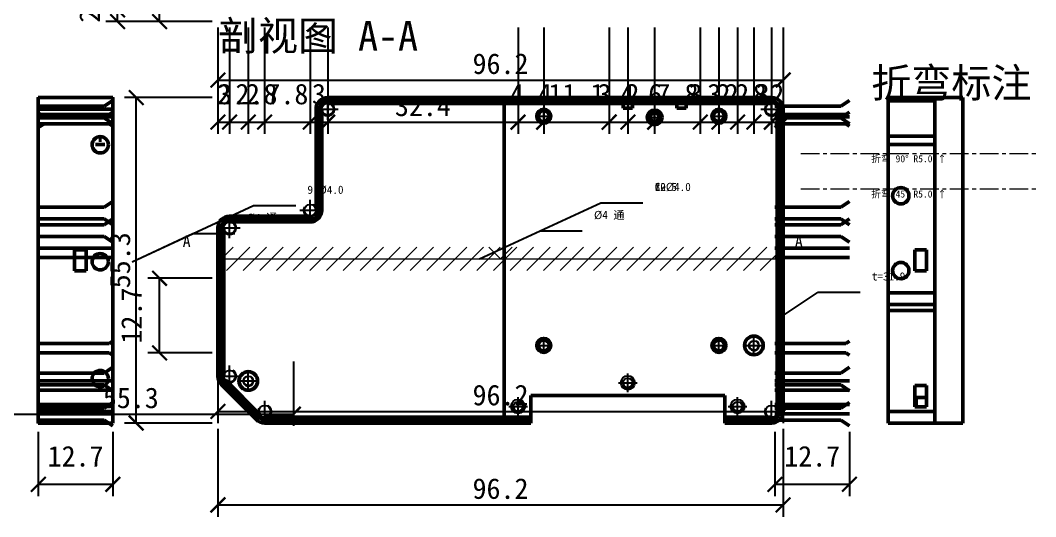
# Model space of a CAD drawing. Header units: metres. Extents: x 0 to 1100, y 0 to 777.
# Drawn here: x 356.1 to 528.9, y 562.3 to 646.7 of the extents above; entities that cross this region are included whole.
import ezdxf

# ---------------------------------------------------------------- set-up
doc = ezdxf.new("R2010")
doc.units = ezdxf.units.M
doc.linetypes.add('CENTER', pattern=[5.079999999999999, 3.175, -0.635, 0.635, -0.635])
for name, color, linetype, lineweight in [('CENTER', 1, 'CENTER', 18), ('DIM', 2, 'Continuous', 18), ('HOLE', 7, 'Continuous', 50), ('LEADER', 2, 'Continuous', 18), ('OUTLINE', 7, 'Continuous', 50), ('SECTION', 1, 'Continuous', 18), ('TEXT', 7, 'Continuous', 13)]:
    doc.layers.add(name, color=color, linetype=linetype, lineweight=lineweight)
doc.layers.add('中心线', color=7, linetype='Continuous')
doc.styles.add('OpenSansCondensed-Light', font='OpenSansCondensed-Light.ttf')
doc.styles.add('SimSun', font='simsun.ttc')
doc.dimstyles.new('EZDXF', dxfattribs={"dimtxt": 0.25, "dimasz": 0.175, "dimexe": 0.375, "dimexo": 0.125, "dimgap": 0.1, "dimtad": 1, "dimlfac": 100, "dimzin": 12, "dimdsep": 46, "dimtxsty": 'OpenSansCondensed-Light', "dimblk": 'ARCHTICK', "dimcen": 2.5, "dimazin": 3, "dimtfac": 0.5, "dimtmove": 2, "dimatfit": 3, "dimarcsym": 0})
doc.dimstyles.new('GB_DIM', dxfattribs={"dimtxt": 3.5, "dimasz": 2.5, "dimexe": 2, "dimexo": 1, "dimgap": 1, "dimtad": 1, "dimdec": 1, "dimzin": 12, "dimdsep": 46, "dimtxsty": 'SimSun', "dimblk": 'ARCHTICK', "dimcen": 2.5, "dimclrd": 2, "dimclre": 2, "dimclrt": 7, "dimadec": 0, "dimazin": 3, "dimtfac": 1, "dimtmove": 2, "dimatfit": 3, "dimarcsym": 0})

# ---------------------------------------------------------------- blocks, each defined once
blk = doc.blocks.new('_ARCHTICK')
at = {"color": 0, "linetype": 'ByBlock', "const_width": 0.15}
blk.add_lwpolyline([(-0.5, -0.5), (0.5, 0.5)], dxfattribs=at)

msp = doc.modelspace()

# ---------------------------------------------------------------- hatches: boundary and pattern name
at = {"layer": 'SECTION'}
h = msp.add_hatch(dxfattribs=at)
h.set_pattern_fill('ANSI31', scale=0.7952)
h.set_pattern_definition([(45, (0, 0), (-1.4196506139, 1.4196506139), [])])
h.paths.add_polyline_path([(389.7020000040902, 604.1225200000001), (485.9212000041043, 604.1225200000001), (485.9212000041043, 608.0985200000002), (389.7020000040902, 608.0985200000002)])

# ---------------------------------------------------------------- linework, layer by layer
for centre, radius in [((408.3892000000014, 631.55692), 0.9940000000000001), ((445.1671999999999, 630.3641200000001), 0.7952), ((464.0532000000022, 630.1653200000002), 0.8946000000000001), ((474.9871999999996, 630.3641200000001), 0.7952), ((483.9331999999995, 631.55692), 0.9940000000000001), ((464.0532000000022, 630.1653200000002), 0.5964), ((405.4072000000015, 614.3806), 0.9940000000000001), ((391.6900000000023, 611.3986), 0.9940000000000001), ((445.1671999999999, 591.39932), 0.7952), ((474.9871999999996, 591.39932), 0.7952), ((480.9511999999995, 591.39932), 0.7952), ((391.6900000000023, 586.1708800000001), 0.9940000000000001), ((394.8708000000006, 585.3558), 0.7952), ((459.4808000000012, 585.0579976000001), 1.1928), ((459.4808000000012, 585.0579976000001), 0.7952), ((397.6734824000014, 580.1870000000001), 0.9940000000000001), ((440.7936000000008, 581.0219599999999), 1.1928), ((440.7936000000008, 581.0219599999999), 0.7952), ((478.1680000000015, 581.0219599999999), 1.1928), ((478.1680000000015, 581.0219599999999), 0.7952), ((483.9331999999995, 580.1870000000001), 0.9940000000000001)]:
    msp.add_circle(centre, radius)
for centre, radius in [((408.3892000000014, 631.55692), 1.1431), ((445.1671999999999, 630.3641200000001), 0.91448), ((474.9871999999996, 630.3641200000001), 0.91448), ((483.9331999999995, 631.55692), 1.1431), ((464.0532000000022, 630.1653200000002), 0.68586), ((405.4072000000015, 614.3806), 1.1431), ((391.6900000000023, 611.3986), 1.1431), ((445.1671999999999, 591.39932), 0.91448), ((474.9871999999996, 591.39932), 0.91448), ((480.9511999999995, 591.39932), 0.87472), ((391.6900000000023, 586.1708800000001), 1.1431), ((394.8708000000006, 585.3558), 0.87472), ((459.4808000000012, 585.0579976000001), 0.91448), ((397.6734824000014, 580.1870000000001), 1.1431), ((440.7936000000008, 581.0219599999999), 0.91448), ((478.1680000000015, 581.0219599999999), 0.91448), ((483.9331999999995, 580.1870000000001), 1.1431)]:
    msp.add_arc(centre, radius, 150, 59.99999999999999)
at = {"layer": 'CENTER'}
for p, q in [((488.9212000000007, 624.04492), (528.9212000000007, 624.04492)), ((488.9212000000007, 618.04492), (528.9212000000007, 618.04492))]:
    msp.add_line(p, q, dxfattribs=at)
at = {"layer": 'HOLE'}
for centre, radius in [((445.1671999999999, 630.3641200000001), 1.1928), ((445.1671999999999, 630.3641200000001), 0.9940000000000001), ((474.9871999999996, 630.3641200000001), 1.1928), ((474.9871999999996, 630.3641200000001), 0.9940000000000001), ((445.1671999999999, 591.39932), 1.1928), ((445.1671999999999, 591.39932), 0.9940000000000001), ((474.9871999999996, 591.39932), 1.1928), ((474.9871999999996, 591.39932), 0.9940000000000001)]:
    msp.add_circle(centre, radius, dxfattribs=at)
at = {"layer": 'OUTLINE'}
for p, q in [((359.1260000000001, 633.54492), (371.8094400000008, 633.54492)), ((371.8094400003029, 633.0678), (370.3184400003047, 632.0738000000001)), ((371.8094400003029, 633.0678), (370.3184400003047, 632.0738000000001)), ((408.3892000000014, 633.54492), (483.9331999999995, 633.54492)), ((483.9331999999995, 632.9485200000001), (408.3892000000014, 632.9485200000001)), ((408.3892000000014, 632.9485200000001), (408.3892000000014, 632.5509200000001)), ((483.9331999999995, 632.5509200000001), (483.9331999999995, 632.9485200000001)), ((497.2128400003022, 633.0678), (495.7218400003039, 632.0738000000001)), ((497.2128400003022, 633.0678), (495.7218400003039, 632.0738000000001)), ((503.8129999999983, 633.54492), (511.7252399999998, 633.54492)), ((503.8129999999983, 632.962436), (503.8129999999983, 626.9789536000002)), ((511.7252399999998, 632.962436), (503.8129999999983, 632.962436)), ((516.496439999999, 633.54492), (511.7252399999998, 633.54492)), ((511.7252399999998, 626.9789536000002), (511.7252399999998, 632.962436)), ((516.496439999999, 633.54492), (516.496439999999, 578.1990000000002)), ((370.3184400003047, 632.0738000000001), (359.1260000000001, 632.0738000000001)), ((370.3184400003047, 632.0738000000001), (359.1260000000001, 632.0738000000001)), ((359.1260000000001, 580.1870000000001), (359.1260000000001, 631.55692)), ((371.8094400000008, 631.55692), (359.1260000000001, 631.55692)), ((371.8094400003029, 631.0798), (371.2130400003043, 630.6822)), ((371.8094400003029, 631.0798), (371.2130400003043, 630.6822)), ((371.8094400000008, 631.55692), (371.8094400000008, 580.1870000000001)), ((406.4012000000001, 614.3806), (406.4012000000001, 631.55692)), ((406.9976000000024, 631.55692), (406.9976000000024, 614.3806)), ((407.3952000000026, 631.55692), (406.9976000000024, 631.55692)), ((407.3952000000026, 631.55692), (407.3952000000026, 614.3806)), ((483.9331999999995, 632.5509200000001), (408.3892000000014, 632.5509200000001)), ((438.4079999999994, 579.193), (438.4079999999994, 632.5509200000001)), ((458.6856000000007, 632.5509200000001), (458.6856000000007, 631.7557200000001)), ((460.2760000000017, 631.7557200000001), (458.6856000000007, 631.7557200000001)), ((460.2760000000017, 632.5509200000001), (460.2760000000017, 631.7557200000001)), ((467.8304000000026, 632.5509200000001), (467.8304000000026, 631.7557200000001)), ((469.4207999999999, 631.7557200000001), (467.8304000000026, 631.7557200000001)), ((469.4207999999999, 632.5509200000001), (469.4207999999999, 631.7557200000001)), ((495.7218400003039, 632.0738000000001), (484.5293999999958, 632.0738000000001)), ((495.7218400003039, 632.0738000000001), (484.5293999999958, 632.0738000000001)), ((484.9272000000019, 580.1870000000001), (484.9272000000019, 631.55692)), ((485.3248000000021, 631.55692), (484.9272000000019, 631.55692)), ((485.3248000000021, 580.1870000000001), (485.3248000000021, 631.55692)), ((485.9212000000007, 580.1870000000001), (485.9212000000007, 631.55692)), ((497.2128400003022, 631.0798), (496.6164400003037, 630.6822)), ((497.2128400003022, 631.0798), (496.6164400003037, 630.6822)), ((359.1260000000001, 630.94064), (360.1100599999991, 630.2846)), ((371.2130400003043, 630.6822), (359.1260000000001, 630.6822)), ((371.2130400003043, 630.6822), (359.1260000000001, 630.6822)), ((370.3184400003047, 630.0858000000002), (359.1260000000001, 630.0858000000002)), ((370.3184400003047, 630.0858000000002), (359.1260000000001, 630.0858000000002)), ((360.1100599999991, 630.2846), (371.8094400003029, 630.2846)), ((371.8094400003029, 629.0918000000001), (370.3184400003047, 630.0858000000002)), ((371.8094400003029, 629.0918000000001), (370.3184400003047, 630.0858000000002)), ((484.5293999999958, 630.94064), (485.5134599999983, 630.2846)), ((496.6164400003037, 630.6822), (484.5293999999958, 630.6822)), ((496.6164400003037, 630.6822), (484.5293999999958, 630.6822)), ((495.7218400003039, 630.0858000000002), (484.5293999999958, 630.0858000000002)), ((495.7218400003039, 630.0858000000002), (484.5293999999958, 630.0858000000002)), ((485.5134599999983, 630.2846), (497.2128400003022, 630.2846)), ((497.2128400003022, 629.0918000000001), (495.7218400003039, 630.0858000000002)), ((497.2128400003022, 629.0918000000001), (495.7218400003039, 630.0858000000002)), ((371.2130400003043, 629.0918000000001), (359.1260000000001, 629.0918000000001)), ((359.1260000000001, 628.4357600000002), (360.1100599999991, 629.0918000000001)), ((371.2130400003043, 629.0918000000001), (359.1260000000001, 629.0918000000001)), ((360.1100599999991, 629.0918000000001), (371.8094400003029, 629.0918000000001)), ((371.8094400003029, 628.6942000000001), (371.2130400003043, 629.0918000000001)), ((371.8094400003029, 628.6942000000001), (371.2130400003043, 629.0918000000001)), ((496.6164400003037, 629.0918000000001), (484.5293999999958, 629.0918000000001)), ((484.5293999999958, 628.4357600000002), (485.5134599999983, 629.0918000000001)), ((496.6164400003037, 629.0918000000001), (484.5293999999958, 629.0918000000001)), ((485.5134599999983, 629.0918000000001), (497.2128400003022, 629.0918000000001)), ((497.2128400003022, 628.6942000000001), (496.6164400003037, 629.0918000000001)), ((497.2128400003022, 628.6942000000001), (496.6164400003037, 629.0918000000001)), ((369.4369608000016, 626.2759967999999), (369.8878392000006, 626.2759967999999)), ((503.8129999999983, 626.9789536000002), (511.7252399999998, 626.9789536000002)), ((370.4552144000008, 625.57304), (368.8695856000013, 625.57304)), ((503.8129999999983, 625.57304), (503.8129999999983, 600.3453200000001)), ((511.7252399999998, 625.57304), (503.8129999999983, 625.57304)), ((511.7252399999998, 625.57304), (511.7252399999998, 600.3453200000001)), ((371.8094400003029, 615.89148), (370.3184400003047, 614.8974800000002)), ((497.2128400003022, 615.89148), (495.7218400003039, 614.8974800000002)), ((370.3184400003047, 614.8974800000002), (359.1260000000001, 614.8974800000002)), ((406.9976000000024, 614.3806), (407.3952000000026, 614.3806)), ((495.7218400003039, 614.8974800000002), (484.5293999999958, 614.8974800000002)), ((370.3184400003047, 612.90948), (359.1260000000001, 612.90948)), ((371.8094400003029, 612.90948), (370.3184400003047, 611.9154800000001)), ((371.8094400003029, 611.9154800000001), (370.3184400003047, 612.90948)), ((391.6900000000023, 613.3866), (405.4072000000015, 613.3866)), ((405.4072000000015, 612.7902000000001), (391.6900000000023, 612.7902000000001)), ((391.6900000000023, 612.7902000000001), (391.6900000000023, 612.3926000000001)), ((405.4072000000015, 612.3926000000001), (391.6900000000023, 612.3926000000001)), ((405.4072000000015, 612.3926000000001), (405.4072000000015, 612.7902000000001)), ((495.7218400003039, 612.90948), (484.5293999999958, 612.90948)), ((497.2128400003022, 612.90948), (495.7218400003039, 611.9154800000001)), ((497.2128400003022, 611.9154800000001), (495.7218400003039, 612.90948)), ((370.3184400003047, 611.9154800000001), (359.1260000000001, 611.9154800000001)), ((389.7020000000011, 586.1708800000001), (389.7020000000011, 611.3986)), ((390.2983999999997, 611.3986), (390.2983999999997, 586.1708800000001)), ((390.6959999999999, 611.3986), (390.2983999999997, 611.3986)), ((390.6959999999999, 611.3986), (390.6959999999999, 586.1708800000001)), ((495.7218400003039, 611.9154800000001), (484.5293999999958, 611.9154800000001)), ((370.3184400003047, 609.9274800000002), (359.1260000000001, 609.9274800000002)), ((371.8094400003029, 608.9334800000001), (370.3184400003047, 609.9274800000002)), ((495.7218400003039, 609.9274800000002), (484.5293999999958, 609.9274800000002)), ((497.2128400003022, 608.9334800000001), (495.7218400003039, 609.9274800000002)), ((371.4118400003027, 607.93948), (359.1260000000001, 607.93948)), ((365.2887999999984, 604.08276), (365.2887999999984, 607.6611600000001)), ((365.2887999999984, 607.6611600000001), (367.2767999999997, 607.6611600000001)), ((367.2767999999997, 604.08276), (367.2767999999997, 607.6611600000001)), ((371.8094400003029, 607.93948), (371.4118400003027, 607.93948)), ((496.8152400003018, 607.93948), (484.5293999999958, 607.93948)), ((497.2128400003022, 607.93948), (496.8152400003018, 607.93948)), ((508.3456399999996, 607.6611600000001), (510.3336399999971, 607.6611600000001)), ((508.3456399999996, 604.08276), (508.3456399999996, 607.6611600000001)), ((510.3336399999971, 607.6611600000001), (510.3336399999971, 604.08276)), ((371.4118400003027, 606.34908), (359.1260000000001, 606.34908)), ((371.8094400003029, 606.34908), (371.4118400003027, 606.34908)), ((496.8152400003018, 606.34908), (484.5293999999958, 606.34908)), ((497.2128400003022, 606.34908), (496.8152400003018, 606.34908)), ((367.2767999999997, 604.08276), (365.2887999999984, 604.08276)), ((510.3336399999971, 604.08276), (508.3456399999996, 604.08276)), ((503.8129999999983, 600.3453200000001), (511.7252399999998, 600.3453200000001)), ((511.7252399999998, 598.3573200000002), (503.8129999999983, 598.3573200000002)), ((503.8129999999983, 597.3633200000003), (503.8129999999983, 580.1870000000001)), ((511.7252399999998, 597.3633200000003), (503.8129999999983, 597.3633200000003)), ((511.7252399999998, 597.3633200000003), (511.7252399999998, 580.1870000000001)), ((371.2130400003043, 591.7174), (359.1260000000001, 591.7174)), ((371.2130400003043, 591.7174), (359.1260000000001, 591.7174)), ((371.8094400003029, 592.115), (371.2130400003043, 591.7174)), ((371.8094400003029, 592.115), (371.2130400003043, 591.7174)), ((496.6164400003037, 591.7174), (484.5293999999958, 591.7174)), ((496.6164400003037, 591.7174), (484.5293999999958, 591.7174)), ((497.2128400003022, 592.115), (496.6164400003037, 591.7174)), ((497.2128400003022, 592.115), (496.6164400003037, 591.7174)), ((371.2130400003043, 590.1270000000002), (359.1260000000001, 590.1270000000002)), ((371.2130400003043, 590.1270000000002), (359.1260000000001, 590.1270000000002)), ((371.8094400003029, 589.7294000000003), (371.2130400003043, 590.1270000000002)), ((371.8094400003029, 589.7294000000003), (371.2130400003043, 590.1270000000002)), ((496.6164400003037, 590.1270000000002), (484.5293999999958, 590.1270000000002)), ((496.6164400003037, 590.1270000000002), (484.5293999999958, 590.1270000000002)), ((497.2128400003022, 589.7294000000003), (496.6164400003037, 590.1270000000002)), ((497.2128400003022, 589.7294000000003), (496.6164400003037, 590.1270000000002)), ((370.3184400003047, 586.6877599999999), (359.1260000000001, 586.6877599999999)), ((371.8094400003029, 587.6817600000003), (370.3184400003047, 586.6877599999999)), ((390.2983999999997, 586.1708800000001), (390.6959999999999, 586.1708800000001)), ((495.7218400003039, 586.6877599999999), (484.5293999999958, 586.6877599999999)), ((497.2128400003022, 587.6817600000003), (495.7218400003039, 586.6877599999999)), ((359.1260000000001, 585.3760776000001), (359.5236000000004, 585.3760776000001)), ((370.3184400003047, 584.69976), (359.1260000000001, 584.69976)), ((359.5236000000004, 585.3760776000001), (371.8094400003029, 585.3760776000001)), ((371.8094400003029, 583.7057599999999), (370.3184400003047, 584.69976)), ((396.2679664000025, 578.7814840000002), (390.2840864000026, 584.7649663999999)), ((390.9870432000025, 585.4679232000002), (390.7059399999998, 585.1868200000001)), ((390.7059399999998, 585.1868200000001), (396.6898199999996, 579.2033376000003)), ((390.9870432000025, 585.4679232000002), (396.9709232000023, 579.4844408000001)), ((484.5293999999958, 585.3760776000001), (484.926999999996, 585.3760776000001)), ((495.7218400003039, 584.69976), (484.5293999999958, 584.69976)), ((484.926999999996, 585.3760776000001), (497.2128400003022, 585.3760776000001)), ((497.2128400003022, 583.7057599999999), (495.7218400003039, 584.69976)), ((510.3336399999971, 584.5606), (508.3456399999996, 584.5606)), ((508.3456399999996, 584.5606), (508.3456399999996, 580.9822000000001)), ((510.3336399999971, 580.9822000000001), (510.3336399999971, 584.5606)), ((359.1260000000001, 583.7856776000001), (359.5236000000004, 583.7856776000001)), ((359.5236000000004, 583.7856776000001), (371.8094400003029, 583.7856776000001)), ((442.9804000000004, 582.8910776), (442.9804000000004, 579.193)), ((475.981200000002, 582.8910776), (442.9804000000004, 582.8910776)), ((475.981200000002, 582.8910776), (475.981200000002, 579.193)), ((484.5293999999958, 583.7856776000001), (484.926999999996, 583.7856776000001)), ((484.926999999996, 583.7856776000001), (497.2128400003022, 583.7856776000001)), ((510.3336399999971, 582.5726), (508.5444399999978, 582.5726)), ((359.1260000000001, 581.34004), (359.5236000000004, 581.34004)), ((359.1260000000001, 581.34004), (359.5236000000004, 581.34004)), ((359.5236000000004, 581.34004), (371.8094400003029, 581.34004)), ((359.5236000000004, 581.34004), (371.8094400003029, 581.34004)), ((371.8094400003029, 581.6978800000003), (370.3184400003047, 580.70388)), ((371.8094400003029, 581.6978800000003), (370.3184400003047, 580.70388)), ((484.5293999999958, 581.34004), (484.926999999996, 581.34004)), ((484.5293999999958, 581.34004), (484.926999999996, 581.34004)), ((484.926999999996, 581.34004), (497.2128400003022, 581.34004)), ((484.926999999996, 581.34004), (497.2128400003022, 581.34004)), ((497.2128400003022, 581.6978800000003), (495.7218400003039, 580.70388)), ((497.2128400003022, 581.6978800000003), (495.7218400003039, 580.70388)), ((508.3456399999996, 580.9822000000001), (510.3336399999971, 580.9822000000001)), ((370.3184400003047, 580.70388), (359.1260000000001, 580.70388)), ((370.3184400003047, 580.70388), (359.1260000000001, 580.70388)), ((359.1260000000001, 580.1870000000001), (371.8094400000008, 580.1870000000001)), ((359.1260000000001, 579.74964), (359.5236000000004, 579.74964)), ((359.1260000000001, 579.74964), (359.5236000000004, 579.74964)), ((359.5236000000004, 579.74964), (371.8094400003029, 579.74964)), ((359.5236000000004, 579.74964), (371.8094400003029, 579.74964)), ((396.6898199999996, 579.2033376000003), (396.9709232000023, 579.4844408000001)), ((397.6734824000014, 579.193), (442.9804000000004, 579.193)), ((397.6734824000014, 579.193), (397.6734824000014, 578.7954)), ((442.9804000000004, 578.7954), (442.9804000000004, 579.193)), ((475.981200000002, 579.193), (483.9331999999995, 579.193)), ((475.981200000002, 579.193), (475.981200000002, 578.7954)), ((483.9331999999995, 578.7954), (483.9331999999995, 579.193)), ((495.7218400003039, 580.70388), (484.5293999999958, 580.70388)), ((495.7218400003039, 580.70388), (484.5293999999958, 580.70388)), ((484.5293999999958, 579.74964), (484.926999999996, 579.74964)), ((484.5293999999958, 579.74964), (484.926999999996, 579.74964)), ((484.926999999996, 579.74964), (497.2128400003022, 579.74964)), ((484.926999999996, 579.74964), (497.2128400003022, 579.74964)), ((484.9272000000019, 580.1870000000001), (485.3248000000021, 580.1870000000001)), ((503.8129999999983, 580.1870000000001), (511.7252399999998, 580.1870000000001)), ((370.3184400003047, 578.71588), (359.1260000000001, 578.71588)), ((370.3184400003047, 578.71588), (359.1260000000001, 578.71588)), ((371.8094400000008, 578.1990000000002), (359.1260000000001, 578.1990000000002)), ((371.8094400003029, 577.7218799999999), (370.3184400003047, 578.71588)), ((371.8094400003029, 577.7218799999999), (370.3184400003047, 578.71588)), ((397.6734824000014, 578.7954), (442.9804000000004, 578.7954)), ((397.6734824000014, 578.1990000000002), (442.9804000000004, 578.1990000000002)), ((442.9804000000004, 578.1990000000002), (442.9804000000004, 578.7954)), ((475.981200000002, 578.7954), (475.981200000002, 578.1990000000002)), ((475.981200000002, 578.7954), (483.9331999999995, 578.7954)), ((475.981200000002, 578.1990000000002), (483.9331999999995, 578.1990000000002)), ((495.7218400003039, 578.71588), (484.5293999999958, 578.71588)), ((495.7218400003039, 578.71588), (484.5293999999958, 578.71588)), ((497.2128400003022, 577.7218799999999), (495.7218400003039, 578.71588)), ((497.2128400003022, 577.7218799999999), (495.7218400003039, 578.71588)), ((511.7252399999998, 578.1990000000002), (503.8129999999983, 578.1990000000002)), ((516.496439999999, 578.1990000000002), (511.7252399999998, 578.1990000000002))]:
    msp.add_line(p, q, dxfattribs=at)
for centre, radius in [((464.0532000000022, 630.1653200000002), 1.25244), ((464.0532000000022, 630.1653200000002), 1.13316), ((369.6624000000011, 625.5134), 1.3923952), ((505.9600399999981, 616.84572), 1.3923952), ((369.6624000000011, 605.6334000000003), 1.3923952), ((505.9600399999981, 604.1225200000001), 1.3923952), ((480.9511999999995, 591.39932), 1.5904), ((369.6624000000011, 585.7534), 1.3923952), ((394.8708000000006, 585.3558), 1.5904)]:
    msp.add_circle(centre, radius, dxfattribs=at)
for centre, radius, start, end in [((408.3892000000014, 631.55692), 1.988, 90.0002104591497, 179.9998479605043), ((408.3892000000014, 631.55692), 1.3916, 90.0002104591497, 179.9998479605043), ((483.9331999999995, 631.55692), 1.988, 0, 90.0002104591497), ((483.9331999999995, 631.55692), 1.3916, 0, 90.0002104591497), ((405.4072000000015, 614.3806), 1.988, -90.0002104591497, 0), ((405.4072000000015, 614.3806), 1.5904, -90.0002104591497, 0), ((391.6900000000023, 611.3986), 1.988, 90.0002104591497, 179.9998479605043), ((391.6900000000023, 611.3986), 1.3916, 90.0002104591497, 179.9998479605043), ((391.6900000000023, 586.1708800000001), 1.988, 179.9998479605043, 224.9999531900792), ((391.6900000000023, 586.1708800000001), 1.3916, -179.9998479605043, -134.9997427309294), ((397.6734824000014, 580.1870000000001), 1.3916, -134.9997427309294, -90.0002104591497), ((483.9331999999995, 580.1870000000001), 1.988, -90.0002104591497, 0), ((483.9331999999995, 580.1870000000001), 1.3916, -90.0002104591497, 0), ((397.6734824000014, 580.1870000000001), 1.988, -134.9997427309294, -90.0002104591497)]:
    msp.add_arc(centre, radius, start, end, dxfattribs=at)
for points in [[(359.1260000000001, 633.54492), (359.1260000000001, 633.5373656000003), (359.1260000000001, 633.5258352000002), (359.1260000000001, 633.5043648000002), (359.1260000000001, 633.4741472000002), (359.1260000000001, 633.4383632000001), (359.1260000000001, 633.3906512000002), (359.1260000000001, 633.3389632000002), (359.1260000000001, 633.2761423999999), (359.1260000000001, 633.2077552000002), (359.1260000000001, 633.1326088000002), (359.1260000000001, 633.0491128000001), (359.1260000000001, 632.962436), (359.1260000000001, 632.8654216), (359.1260000000001, 632.7660216000003), (359.1260000000001, 632.6598624000002), (359.1260000000001, 632.5493296), (359.1260000000001, 632.435616), (359.1260000000001, 632.3163360000002), (359.1260000000001, 632.1954656), (359.1260000000001, 632.0706192000001), (359.1260000000001, 631.9441824), (359.1260000000001, 631.8161552000001), (359.1260000000001, 631.6865376000002), (359.1260000000001, 631.55692)], [(371.8094400000008, 631.55692), (371.8094400000008, 631.6865376000002), (371.8094400000008, 631.8161552000001), (371.8094400000008, 631.9441824), (371.8094400000008, 632.0706192000001), (371.8094400000008, 632.1954656), (371.8094400000008, 632.3163360000002), (371.8094400000008, 632.435616), (371.8094400000008, 632.5493296), (371.8094400000008, 632.6598624000002), (371.8094400000008, 632.7660216000003), (371.8094400000008, 632.8654216), (371.8094400000008, 632.962436), (371.8094400000008, 633.0491128000001), (371.8094400000008, 633.1326088000002), (371.8094400000008, 633.2077552000002), (371.8094400000008, 633.2761423999999), (371.8094400000008, 633.3389632000002), (371.8094400000008, 633.3906512000002), (371.8094400000008, 633.4383632000001), (371.8094400000008, 633.4741472000002), (371.8094400000008, 633.5043648000002), (371.8094400000008, 633.5258352000002), (371.8094400000008, 633.5373656000003), (371.8094400000008, 633.54492)], [(503.8129999999983, 633.54492), (503.8129999999983, 633.5429320000002), (503.8129999999983, 633.5401488), (503.8129999999983, 633.5345824000002), (503.8129999999983, 633.527028), (503.8129999999983, 633.5178832000001), (503.8129999999983, 633.5059552), (503.8129999999983, 633.4924368000002), (503.8129999999983, 633.4765328000002), (503.8129999999983, 633.4586408), (503.8129999999983, 633.4387608000002), (503.8129999999983, 633.4164952000001), (503.8129999999983, 633.3934344000003), (503.8129999999983, 633.3667952000002), (503.8129999999983, 633.3393608000001), (503.8129999999983, 633.3095408000001), (503.8129999999983, 633.2777328000002), (503.8129999999983, 633.2447320000001), (503.8129999999983, 633.2089480000001), (503.8129999999983, 633.1723688000002), (503.8129999999983, 633.1334040000003), (503.8129999999983, 633.0932464), (503.8129999999983, 633.0511008000002), (503.8129999999983, 633.0073647999999), (503.8129999999983, 632.962436)], [(511.7252399999998, 632.962436), (511.7252399999998, 633.0073647999999), (511.7252399999998, 633.0511008000002), (511.7252399999998, 633.0932464), (511.7252399999998, 633.1334040000003), (511.7252399999998, 633.1723688000002), (511.7252399999998, 633.2089480000001), (511.7252399999998, 633.2447320000001), (511.7252399999998, 633.2777328000002), (511.7252399999998, 633.3095408000001), (511.7252399999998, 633.3393608000001), (511.7252399999998, 633.3667952000002), (511.7252399999998, 633.3934344000003), (511.7252399999998, 633.4164952000001), (511.7252399999998, 633.4387608000002), (511.7252399999998, 633.4586408), (511.7252399999998, 633.4765328000002), (511.7252399999998, 633.4924368000002), (511.7252399999998, 633.5059552), (511.7252399999998, 633.5178832000001), (511.7252399999998, 633.527028), (511.7252399999998, 633.5345824000002), (511.7252399999998, 633.5401488), (511.7252399999998, 633.5429320000002), (511.7252399999998, 633.54492)], [(503.8129999999983, 626.9789536000002), (503.8129999999983, 626.9316392000002), (503.8129999999983, 626.8835296), (503.8129999999983, 626.8338296000003), (503.8129999999983, 626.7829368), (503.8129999999983, 626.7308512), (503.8129999999983, 626.6771752000001), (503.8129999999983, 626.6227040000001), (503.8129999999983, 626.5666424000002), (503.8129999999983, 626.5097856000001), (503.8129999999983, 626.4521336), (503.8129999999983, 626.3932888000003), (503.8129999999983, 626.3340463999999), (503.8129999999983, 626.2732136), (503.8129999999983, 626.2119832000002), (503.8129999999983, 626.1499576000001), (503.8129999999983, 626.0875344000002), (503.8129999999983, 626.024316), (503.8129999999983, 625.9607000000002), (503.8129999999983, 625.8966864000001), (503.8129999999983, 625.8322752000001), (503.8129999999983, 625.7678640000001), (503.8129999999983, 625.7030552000001), (503.8129999999983, 625.6382464000002), (503.8129999999983, 625.57304)], [(511.7252399999998, 625.57304), (511.7252399999998, 625.6382464000002), (511.7252399999998, 625.7030552000001), (511.7252399999998, 625.7678640000001), (511.7252399999998, 625.8322752000001), (511.7252399999998, 625.8966864000001), (511.7252399999998, 625.9607000000002), (511.7252399999998, 626.024316), (511.7252399999998, 626.0875344000002), (511.7252399999998, 626.1499576000001), (511.7252399999998, 626.2119832000002), (511.7252399999998, 626.2732136), (511.7252399999998, 626.3340463999999), (511.7252399999998, 626.3932888000003), (511.7252399999998, 626.4521336), (511.7252399999998, 626.5097856000001), (511.7252399999998, 626.5666424000002), (511.7252399999998, 626.6227040000001), (511.7252399999998, 626.6771752000001), (511.7252399999998, 626.7308512), (511.7252399999998, 626.7829368), (511.7252399999998, 626.8338296000003), (511.7252399999998, 626.8835296), (511.7252399999998, 626.9316392000002), (511.7252399999998, 626.9789536000002)], [(503.8129999999983, 600.3453200000001), (503.8129999999983, 600.2153047999999), (503.8129999999983, 600.0860848), (503.8129999999983, 599.9580576000002), (503.8129999999983, 599.8316208000001), (503.8129999999983, 599.7067744000002), (503.8129999999983, 599.585904), (503.8129999999983, 599.4666240000001), (503.8129999999983, 599.3525128000001), (503.8129999999983, 599.2423776), (503.8129999999983, 599.1362184), (503.8129999999983, 599.0364208000002), (503.8129999999983, 598.9394063999999), (503.8129999999983, 598.8531272000001), (503.8129999999983, 598.7696312), (503.8129999999983, 598.6940872), (503.8129999999983, 598.6260976000002), (503.8129999999983, 598.5632767999999), (503.8129999999983, 598.5115887999999), (503.8129999999983, 598.4638767999999), (503.8129999999983, 598.4276952), (503.8129999999983, 598.3978752), (503.8129999999983, 598.3760072000001), (503.8129999999983, 598.3644768000001), (503.8129999999983, 598.3573200000002)], [(511.7252399999998, 598.3573200000002), (511.7252399999998, 598.3644768000001), (511.7252399999998, 598.3760072000001), (511.7252399999998, 598.3978752), (511.7252399999998, 598.4276952), (511.7252399999998, 598.4638767999999), (511.7252399999998, 598.5115887999999), (511.7252399999998, 598.5632767999999), (511.7252399999998, 598.6260976000002), (511.7252399999998, 598.6940872), (511.7252399999998, 598.7696312), (511.7252399999998, 598.8531272000001), (511.7252399999998, 598.9394063999999), (511.7252399999998, 599.0364208000002), (511.7252399999998, 599.1362184), (511.7252399999998, 599.2423776), (511.7252399999998, 599.3525128000001), (511.7252399999998, 599.4666240000001), (511.7252399999998, 599.585904), (511.7252399999998, 599.7067744000002), (511.7252399999998, 599.8316208000001), (511.7252399999998, 599.9580576000002), (511.7252399999998, 600.0860848), (511.7252399999998, 600.2153047999999), (511.7252399999998, 600.3453200000001)], [(503.8129999999983, 598.3573200000002), (503.8129999999983, 598.3537416000001), (503.8129999999983, 598.3477776000001), (503.8129999999983, 598.3370424), (503.8129999999983, 598.3219336), (503.8129999999983, 598.3040416000001), (503.8129999999983, 598.2801856000002), (503.8129999999983, 598.2543416000002), (503.8129999999983, 598.2229312000002), (503.8129999999983, 598.1887376), (503.8129999999983, 598.1513632000001), (503.8129999999983, 598.1096152000001), (503.8129999999983, 598.0662768), (503.8129999999983, 598.0177696000002), (503.8129999999983, 597.9680696), (503.8129999999983, 597.9147912000002), (503.8129999999983, 597.8595248000001), (503.8129999999983, 597.8026679999999), (503.8129999999983, 597.7430280000002), (503.8129999999983, 597.6825928000002), (503.8129999999983, 597.6201696), (503.8129999999983, 597.5569512), (503.8129999999983, 597.4929376), (503.8129999999983, 597.4281288), (503.8129999999983, 597.3633200000003)], [(511.7252399999998, 597.3633200000003), (511.7252399999998, 597.4281288), (511.7252399999998, 597.4929376), (511.7252399999998, 597.5569512), (511.7252399999998, 597.6201696), (511.7252399999998, 597.6825928000002), (511.7252399999998, 597.7430280000002), (511.7252399999998, 597.8026679999999), (511.7252399999998, 597.8595248000001), (511.7252399999998, 597.9147912000002), (511.7252399999998, 597.9680696), (511.7252399999998, 598.0177696000002), (511.7252399999998, 598.0662768), (511.7252399999998, 598.1096152000001), (511.7252399999998, 598.1513632000001), (511.7252399999998, 598.1887376), (511.7252399999998, 598.2229312000002), (511.7252399999998, 598.2543416000002), (511.7252399999998, 598.2801856000002), (511.7252399999998, 598.3040416000001), (511.7252399999998, 598.3219336), (511.7252399999998, 598.3370424), (511.7252399999998, 598.3477776000001), (511.7252399999998, 598.3537416000001), (511.7252399999998, 598.3573200000002)], [(508.5444399999978, 582.5726), (508.5444399999978, 582.5658408000003), (508.5444399999978, 582.5559007999999), (508.5444399999978, 582.5364183999999), (508.5444399999978, 582.5101768000002), (508.5444399999978, 582.4783687999999), (508.5444399999978, 582.4366208000001), (508.5444399999978, 582.3912944000001), (508.5444399999978, 582.3364256), (508.5444399999978, 582.2775808000001), (508.5444399999978, 582.2127720000002), (508.5444399999978, 582.1419992000001), (508.5444399999978, 582.0684432), (508.5444399999978, 581.9873328000001), (508.5444399999978, 581.904632), (508.5444399999978, 581.8175576000001), (508.5444399999978, 581.7280976), (508.5444399999978, 581.6370472000001), (508.5444399999978, 581.5432136000003), (508.5444399999978, 581.4489824), (508.5444399999978, 581.3543536000001), (508.5444399999978, 581.2597248), (508.5444399999978, 581.1658912), (508.5444399999978, 581.073648), (508.5444399999978, 580.9822000000001)], [(359.1260000000001, 580.1870000000001), (359.1260000000001, 580.0569847999999), (359.1260000000001, 579.9277647999999), (359.1260000000001, 579.7997376000002), (359.1260000000001, 579.6733008000001), (359.1260000000001, 579.5484544000002), (359.1260000000001, 579.427584), (359.1260000000001, 579.3083040000001), (359.1260000000001, 579.1941928000001), (359.1260000000001, 579.0840576), (359.1260000000001, 578.9778984000001), (359.1260000000001, 578.8781008000002), (359.1260000000001, 578.7810864), (359.1260000000001, 578.6948072), (359.1260000000001, 578.6113112), (359.1260000000001, 578.5357672), (359.1260000000001, 578.4677776000002), (359.1260000000001, 578.4049568), (359.1260000000001, 578.3532687999999), (359.1260000000001, 578.3055568), (359.1260000000001, 578.2693752), (359.1260000000001, 578.2395552), (359.1260000000001, 578.2176872), (359.1260000000001, 578.2061568000001), (359.1260000000001, 578.1990000000002)], [(371.8094400000008, 578.1990000000002), (371.8094400000008, 578.2061568000001), (371.8094400000008, 578.2176872), (371.8094400000008, 578.2395552), (371.8094400000008, 578.2693752), (371.8094400000008, 578.3055568), (371.8094400000008, 578.3532687999999), (371.8094400000008, 578.4049568), (371.8094400000008, 578.4677776000002), (371.8094400000008, 578.5357672), (371.8094400000008, 578.6113112), (371.8094400000008, 578.6948072), (371.8094400000008, 578.7810864), (371.8094400000008, 578.8781008000002), (371.8094400000008, 578.9778984000001), (371.8094400000008, 579.0840576), (371.8094400000008, 579.1941928000001), (371.8094400000008, 579.3083040000001), (371.8094400000008, 579.427584), (371.8094400000008, 579.5484544000002), (371.8094400000008, 579.6733008000001), (371.8094400000008, 579.7997376000002), (371.8094400000008, 579.9277647999999), (371.8094400000008, 580.0569847999999), (371.8094400000008, 580.1870000000001)], [(503.8129999999983, 580.1870000000001), (503.8129999999983, 580.0569847999999), (503.8129999999983, 579.9277647999999), (503.8129999999983, 579.7997376000002), (503.8129999999983, 579.6733008000001), (503.8129999999983, 579.5484544000002), (503.8129999999983, 579.427584), (503.8129999999983, 579.3083040000001), (503.8129999999983, 579.1941928000001), (503.8129999999983, 579.0840576), (503.8129999999983, 578.9778984000001), (503.8129999999983, 578.8781008000002), (503.8129999999983, 578.7810864), (503.8129999999983, 578.6948072), (503.8129999999983, 578.6113112), (503.8129999999983, 578.5357672), (503.8129999999983, 578.4677776000002), (503.8129999999983, 578.4049568), (503.8129999999983, 578.3532687999999), (503.8129999999983, 578.3055568), (503.8129999999983, 578.2693752), (503.8129999999983, 578.2395552), (503.8129999999983, 578.2176872), (503.8129999999983, 578.2061568000001), (503.8129999999983, 578.1990000000002)], [(511.7252399999998, 578.1990000000002), (511.7252399999998, 578.2061568000001), (511.7252399999998, 578.2176872), (511.7252399999998, 578.2395552), (511.7252399999998, 578.2693752), (511.7252399999998, 578.3055568), (511.7252399999998, 578.3532687999999), (511.7252399999998, 578.4049568), (511.7252399999998, 578.4677776000002), (511.7252399999998, 578.5357672), (511.7252399999998, 578.6113112), (511.7252399999998, 578.6948072), (511.7252399999998, 578.7810864), (511.7252399999998, 578.8781008000002), (511.7252399999998, 578.9778984000001), (511.7252399999998, 579.0840576), (511.7252399999998, 579.1941928000001), (511.7252399999998, 579.3083040000001), (511.7252399999998, 579.427584), (511.7252399999998, 579.5484544000002), (511.7252399999998, 579.6733008000001), (511.7252399999998, 579.7997376000002), (511.7252399999998, 579.9277647999999), (511.7252399999998, 580.0569847999999), (511.7252399999998, 580.1870000000001)]]:
    msp.add_spline(points, degree=3, dxfattribs=at)
at = {"layer": 'SECTION'}
for p, q in [((437.8116000040973, 606.1105200000002), (435.8236000040961, 608.0985200000002)), ((437.8116000040973, 606.1105200000002), (439.7996000040985, 608.0985200000002)), ((389.7020000040902, 606.1105200000002), (485.9212000041043, 606.1105200000002))]:
    msp.add_line(p, q, dxfattribs=at)
at = {"layer": '中心线'}
for p, q in [((408.3892000000014, 629.76772), (408.3892000000014, 633.3461199999998)), ((483.9331999999995, 629.76772), (483.9331999999995, 633.3461199999998)), ((406.6000000000022, 631.55692), (410.1784000000007, 631.55692)), ((445.1671999999999, 628.9327599999998), (445.1671999999999, 631.79548)), ((464.0532000000022, 628.97252), (464.0532000000022, 631.3581200000001)), ((474.9871999999996, 628.9327599999998), (474.9871999999996, 631.79548)), ((482.1440000000002, 631.55692), (485.7223999999988, 631.55692)), ((443.7358400000012, 630.3641200000001), (446.5985599999985, 630.3641200000001)), ((462.8604000000014, 630.1653200000002), (465.2460000000028, 630.1653200000002)), ((473.5558400000008, 630.3641200000001), (476.4185599999983, 630.3641200000001)), ((405.4072000000015, 612.5914), (405.4072000000015, 616.1697999999999)), ((403.6180000000022, 614.3806), (407.1964000000007, 614.3806)), ((391.6900000000023, 609.6094), (391.6900000000023, 613.1877999999998)), ((389.9008000000031, 611.3986), (393.4792000000016, 611.3986)), ((480.9511999999995, 589.8089200000001), (480.9511999999995, 592.98972)), ((443.7358400000012, 591.39932), (446.5985599999985, 591.39932)), ((445.1671999999999, 589.96796), (445.1671999999999, 592.83068)), ((473.5558400000008, 591.39932), (476.4185599999983, 591.39932)), ((474.9871999999996, 589.96796), (474.9871999999996, 592.83068)), ((479.3607999999986, 591.39932), (482.5416000000005, 591.39932)), ((391.6900000000023, 584.3816800000002), (391.6900000000023, 587.9600800000002)), ((389.9008000000031, 586.1708800000001), (393.4792000000016, 586.1708800000001)), ((394.8708000000006, 583.7654), (394.8708000000006, 586.9462000000002)), ((459.4808000000012, 583.4675976000002), (459.4808000000012, 586.6483976000002)), ((393.2803999999997, 585.3558), (396.4612000000016, 585.3558)), ((457.8904000000002, 585.0579976000001), (461.0712000000021, 585.0579976000001)), ((440.7936000000008, 579.43156), (440.7936000000008, 582.6123600000002)), ((478.1680000000015, 579.43156), (478.1680000000015, 582.6123600000002)), ((397.6734824000014, 578.3978000000002), (397.6734824000014, 581.9762000000002)), ((439.2031999999999, 581.0219599999999), (442.3840000000018, 581.0219599999999)), ((476.5776000000005, 581.0219599999999), (479.7584000000024, 581.0219599999999)), ((483.9331999999995, 578.3978000000002), (483.9331999999995, 581.9762000000002)), ((395.8842824000021, 580.1870000000001), (399.4626824000006, 580.1870000000001)), ((482.1440000000002, 580.1870000000001), (485.7223999999988, 580.1870000000001))]:
    msp.add_line(p, q, dxfattribs=at)

# ---------------------------------------------------------------- texts
at = {"layer": 'DIM', "style": 'SimSun'}
for s, p in [('折弯 90° R5.0 ↑', (500.9212000000007, 622.54492)), ('折弯 45° R5.0 ↑', (500.9212000000007, 616.54492))]:
    msp.add_text(s, height=1.1928, dxfattribs=at).set_placement(p)
at = {"layer": 'TEXT', "style": 'SimSun'}
for s, height, p in [('剖视图 A-A', 5, (389.7020000000011, 641.54492)), ('折弯标注', 5, (500.9212000000007, 633.54492)), ('3-%%C4.0', 1.3916, (464.0652000000009, 617.65292)), ('t2.5', 1.3916, (464.0652000000009, 617.65292)), ('C0.5', 1.3916, (464.0652000000009, 617.65292)), ('9-%%C4.0', 1.3916, (404.9415200000003, 617.1758)), ('%%C4 通', 1.3916, (394.6039200000014, 612.4046000000002)), ('%%C4 通', 1.3916, (453.727600000002, 612.8817200000002)), ('A', 1.988, (383.7020000040902, 608.1105200000002)), ('A', 1.988, (487.9212000041043, 608.1105200000002)), ('t=31.9', 1.3916, (501.0420000000013, 602.4447200000001))]:
    msp.add_text(s, height=height, dxfattribs=at).set_placement(p)

# ---------------------------------------------------------------- dimensions: what is measured, and where the dimension line sits
at = {"layer": 'DIM'}
for base, p1, p2 in [((379.7620000000024, 646.4670000000001), (389.7020000000011, 646.4670000000001), (389.7020000000011, 701.8129200000002)), ((372.6052000000018, 646.4670000000001), (389.7020000000011, 646.4670000000001), (389.7020000000011, 648.4549999999998)), ((375.7860000000001, 578.1990000000002), (389.7020000000011, 578.1990000000002), (389.7020000000011, 633.54492)), ((379.7620000000024, 590.1270000000002), (389.7020000000011, 590.1270000000002), (389.7020000000011, 602.8104400000001))]:
    msp.add_linear_dim(base=base, p1=p1, p2=p2, angle=90, dimstyle='GB_DIM', dxfattribs=at).render()
for base, p1, p2 in [((389.7020000000011, 636.5269999999999), (389.7020000000011, 646.4670000000001), (485.9212000000007, 646.4670000000001)), ((389.7020000000011, 629.3702000000002), (389.7020000000011, 646.4670000000001), (391.6900000000023, 646.4670000000001)), ((391.6900000000023, 629.3702000000002), (391.6900000000023, 646.4670000000001), (394.8708000000006, 646.4670000000001)), ((394.8708000000006, 629.3702000000002), (394.8708000000006, 646.4670000000001), (397.6540000000023, 646.4670000000001)), ((397.6540000000023, 629.3702000000002), (397.6540000000023, 646.4670000000001), (405.4072000000015, 646.4670000000001)), ((405.4072000000015, 629.3702000000002), (405.4072000000015, 646.4670000000001), (408.3892000000014, 646.4670000000001)), ((408.3892000000014, 629.3702000000002), (408.3892000000014, 646.4670000000001), (440.7936000000008, 646.4670000000001)), ((440.7936000000008, 629.3702000000002), (440.7936000000008, 646.4670000000001), (445.1671999999999, 646.4670000000001)), ((445.1671999999999, 629.3702000000002), (445.1671999999999, 646.4670000000001), (456.3000000000029, 646.4670000000001)), ((456.3000000000029, 629.3702000000002), (456.3000000000029, 646.4670000000001), (459.4808000000012, 646.4670000000001)), ((459.4808000000012, 629.3702000000002), (459.4808000000012, 646.4670000000001), (464.0532000000022, 646.4670000000001)), ((464.0532000000022, 629.3702000000002), (464.0532000000022, 646.4670000000001), (471.8064000000013, 646.4670000000001)), ((471.8064000000013, 629.3702000000002), (471.8064000000013, 646.4670000000001), (474.9871999999996, 646.4670000000001)), ((474.9871999999996, 629.3702000000002), (474.9871999999996, 646.4670000000001), (478.1680000000015, 646.4670000000001)), ((478.1680000000015, 629.3702000000002), (478.1680000000015, 646.4670000000001), (480.9511999999995, 646.4670000000001)), ((480.9511999999995, 629.3702000000002), (480.9511999999995, 646.4670000000001), (483.9331999999995, 646.4670000000001)), ((483.9331999999995, 629.3702000000002), (483.9331999999995, 646.4670000000001), (485.9212000000007, 646.4670000000001)), ((347.1980000000003, 579.7098800000001), (347.1980000000003, 589.6498800000003), (402.5439200000001, 589.6498800000003)), ((389.7020000000011, 580.1870000000001), (389.7020000000011, 590.1270000000002), (485.9212000000007, 590.1270000000002)), ((359.1260000000001, 567.7820452097194), (359.1260000000001, 577.7220452097195), (371.8094400003029, 577.7220452097195)), ((389.7020000000011, 564.2830000000001), (389.7020000000011, 578.1990000000002), (485.9212000000007, 578.1990000000002)), ((484.5293999999958, 567.7820452097194), (484.5293999999958, 577.7220452097195), (497.2128400003022, 577.7220452097195))]:
    msp.add_linear_dim(base=base, p1=p1, p2=p2, dimstyle='GB_DIM', dxfattribs=at).render()

# ---------------------------------------------------------------- leaders
at = {"layer": 'LEADER'}
for points in [[(434.2332000000023, 606.1105200000002), (454.9084000000003, 615.65292), (462.0652000000009, 615.65292)], [(434.2332000000023, 606.1105200000002), (454.9084000000003, 615.65292), (462.0652000000009, 615.65292)], [(434.2332000000023, 606.1105200000002), (454.9084000000003, 615.65292), (462.0652000000009, 615.65292)], [(375.1095200000019, 605.6334000000003), (395.7847199999997, 615.1758), (402.9415200000003, 615.1758)], [(375.1095200000019, 605.6334000000003), (385.4471200000007, 610.4046000000002), (392.6039200000014, 610.4046000000002)], [(434.2332000000023, 606.1105200000002), (444.5708000000013, 610.8817200000002), (451.727600000002, 610.8817200000002)], [(485.9212000000007, 596.4687200000002), (491.8852000000006, 600.4447200000001), (499.0420000000013, 600.4447200000001)]]:
    msp.add_leader(points, dimstyle='EZDXF', dxfattribs=at)

doc.saveas('drawing.dxf')
